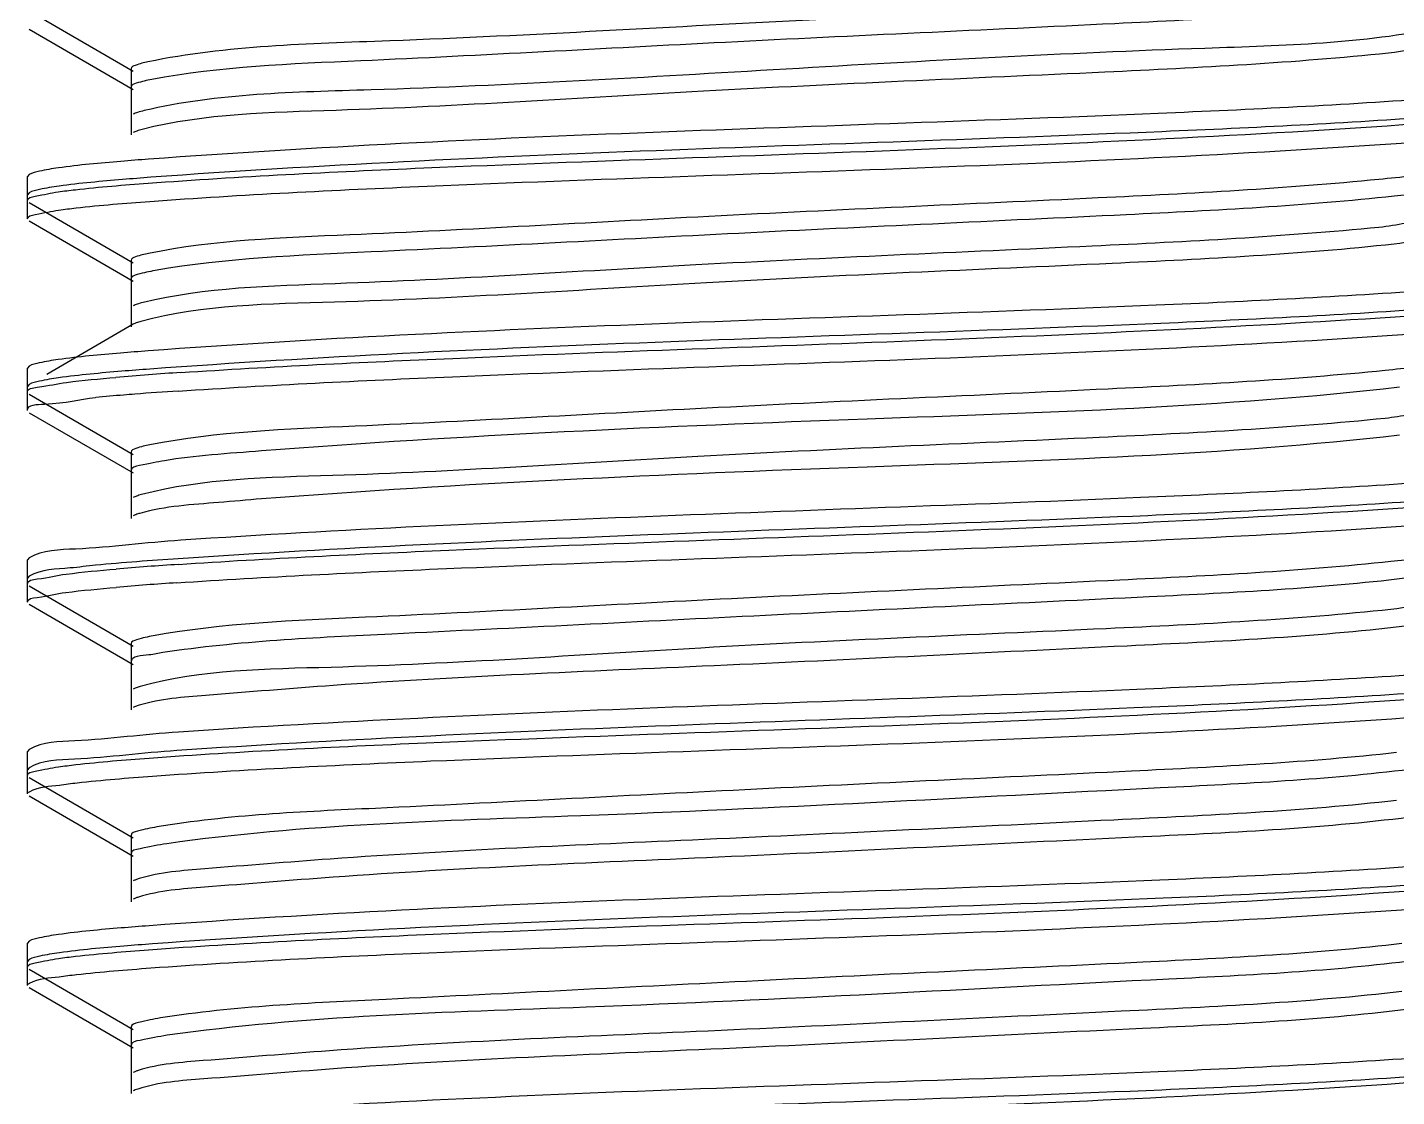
# Model space of a CAD drawing. Extents: x 1382187 to 1725648, y 860327 to 1571294.
# Drawn here: x 1512891.9 to 1513062.2, y 1215732.9 to 1215865.8 of the extents above; entities that cross this region are included whole.
import ezdxf

# ---------------------------------------------------------------- set-up
doc = ezdxf.new("R2010")
doc.units = 0
doc.header["$LTSCALE"] = 1000
doc.header["$MEASUREMENT"] = 0

msp = doc.modelspace()

# ---------------------------------------------------------------- linework, layer by layer
at = {"linetype": 'Continuous'}
for p, q in [((1512892.16, 1215867.83), (1512905.08, 1215860.35)), ((1512892.16, 1215865.55), (1512905.08, 1215858.07)), ((1512904.82, 1215860.65), (1512904.82, 1215854.69)), ((1512904.82, 1215858.37), (1512904.82, 1215852.42)), ((1512892.16, 1215847.51), (1512891.93, 1215847.25)), ((1512891.93, 1215844.28), (1512891.93, 1215847.25)), ((1512891.93, 1215844.28), (1512891.93, 1215847.25)), ((1512892.16, 1215845.23), (1512891.93, 1215844.97)), ((1512891.93, 1215842), (1512891.93, 1215844.97)), ((1512891.93, 1215842), (1512891.93, 1215844.97)), ((1512892.16, 1215844.02), (1512905.08, 1215836.53)), ((1512892.16, 1215841.74), (1512905.08, 1215834.25)), ((1512904.82, 1215836.83), (1512904.82, 1215830.88)), ((1512904.82, 1215834.56), (1512904.82, 1215828.6)), ((1512905.08, 1215828.9), (1512894.33, 1215822.68)), ((1512892.16, 1215823.7), (1512891.93, 1215823.44)), ((1512891.93, 1215820.46), (1512891.93, 1215823.44)), ((1512891.93, 1215820.46), (1512891.93, 1215823.44)), ((1512892.16, 1215821.42), (1512891.93, 1215821.16)), ((1512891.93, 1215818.18), (1512891.93, 1215821.16)), ((1512891.93, 1215818.18), (1512891.93, 1215821.16)), ((1512892.16, 1215820.2), (1512905.08, 1215812.72)), ((1512892.16, 1215817.92), (1512905.08, 1215810.44)), ((1512904.82, 1215813.02), (1512904.82, 1215807.07)), ((1512904.82, 1215810.74), (1512904.82, 1215804.79)), ((1512892.16, 1215799.89), (1512891.93, 1215799.63)), ((1512891.93, 1215796.65), (1512891.93, 1215799.63)), ((1512891.93, 1215796.65), (1512891.93, 1215799.63)), ((1512892.16, 1215797.61), (1512891.93, 1215797.35)), ((1512891.93, 1215794.37), (1512891.93, 1215797.35)), ((1512891.93, 1215794.37), (1512891.93, 1215797.35)), ((1512892.16, 1215796.39), (1512905.08, 1215788.91)), ((1512892.16, 1215794.11), (1512905.08, 1215786.63)), ((1512904.82, 1215789.21), (1512904.82, 1215783.26)), ((1512904.82, 1215786.93), (1512904.82, 1215780.98)), ((1512892.16, 1215776.08), (1512891.93, 1215775.81)), ((1512891.93, 1215772.84), (1512891.93, 1215775.81)), ((1512891.93, 1215772.84), (1512891.93, 1215775.81)), ((1512892.16, 1215773.8), (1512891.93, 1215773.54)), ((1512891.93, 1215770.56), (1512891.93, 1215773.54)), ((1512891.93, 1215770.56), (1512891.93, 1215773.54)), ((1512892.16, 1215772.58), (1512905.08, 1215765.1)), ((1512892.16, 1215770.3), (1512905.08, 1215762.82)), ((1512904.82, 1215765.4), (1512904.82, 1215759.44)), ((1512904.82, 1215763.12), (1512904.82, 1215757.16)), ((1512892.16, 1215752.26), (1512891.93, 1215752)), ((1512891.93, 1215749.03), (1512891.93, 1215752)), ((1512891.93, 1215749.03), (1512891.93, 1215752)), ((1512892.16, 1215749.98), (1512891.93, 1215749.72)), ((1512891.93, 1215746.75), (1512891.93, 1215749.72)), ((1512891.93, 1215746.75), (1512891.93, 1215749.72)), ((1512892.16, 1215748.76), (1512905.08, 1215741.28)), ((1512892.16, 1215746.49), (1512905.08, 1215739)), ((1512904.82, 1215741.58), (1512904.82, 1215735.63)), ((1512904.82, 1215739.3), (1512904.82, 1215733.35))]:
    msp.add_line(p, q, dxfattribs=at)
for centre, radius, start, end in [((1512938.79, 1215395.2), 428.61, 93.7128, 94.7991), ((1512943.01, 1215333.15), 488.53, 93.7928, 94.4265), ((1512923.83, 1215575.27), 245.65, 94.6576, 95.467), ((1512932.11, 1215475.83), 345.43, 94.4503, 94.6873), ((1512938.38, 1215376.56), 423.41, 93.7453, 94.7999), ((1512938.1, 1215377.83), 419.86, 93.7678, 94.8005)]:
    msp.add_arc(centre, radius, start, end, dxfattribs=at)
for points, knots in [([(1513068.5, 1215871.95), (1513065.53, 1215871.09), (1513056.47, 1215870.46), (1513030.39, 1215868.37), (1512989.47, 1215866.95), (1512944.69, 1215864.14), (1512916.78, 1215863.52), (1512906.92, 1215861.51)], [0, 0, 0, 0, 0.057292, 0.16665, 0.48628, 0.813694, 1, 1, 1, 1]), ([(1513061.14, 1215868.55), (1513049.83, 1215867.37), (1513022.34, 1215865.97), (1512979.73, 1215864.08), (1512939.87, 1215861.81), (1512915.94, 1215860.91), (1512907.39, 1215859.32)], [0, 0, 0, 0, 0.221386, 0.535783, 0.830497, 1, 1, 1, 1]), ([(1513067.55, 1215865.76), (1513057.97, 1215863.75), (1513030.64, 1215863.12), (1512986.4, 1215860.66), (1512942.56, 1215857.99), (1512915.64, 1215857.59), (1512906.44, 1215855.45)], [0, 0, 0, 0, 0.181847, 0.504414, 0.824494, 1, 1, 1, 1]), ([(1513069.54, 1215864.32), (1513069.55, 1215863.56), (1513065.23, 1215863.44), (1513063.24, 1215862.81), (1513061.14, 1215862.59)], [0, 0, 0, 0, 0.266197, 1, 1, 1, 1]), ([(1512906.92, 1215861.51), (1512906.39, 1215861.4), (1512905.76, 1215861.25), (1512904.82, 1215860.87), (1512904.82, 1215860.65)], [0, 0, 0, 0, 0.706097, 1, 1, 1, 1]), ([(1513061.14, 1215862.59), (1513049.43, 1215861.37), (1513021.02, 1215859.93), (1512977.33, 1215858.14), (1512937.6, 1215855.44), (1512914.02, 1215855.09), (1512906.19, 1215853.11)], [0, 0, 0, 0, 0.227539, 0.549411, 0.843947, 1, 1, 1, 1]), ([(1512907.39, 1215859.32), (1512906.74, 1215859.2), (1512906, 1215859.03), (1512904.83, 1215858.64), (1512904.82, 1215858.37)], [0, 0, 0, 0, 0.71182, 1, 1, 1, 1]), ([(1513067.07, 1215856.98), (1513055.57, 1215856.14), (1513002.21, 1215853.54), (1512948.78, 1215852.49), (1512907.01, 1215849.41)], [0, 0, 0, 0, 0.215925, 1, 1, 1, 1]), ([(1512906.44, 1215855.45), (1512906.17, 1215855.38), (1512905.7, 1215855.26), (1512905.25, 1215855.09), (1512905.08, 1215855)], [0, 0, 0, 0, 0.595809, 1, 1, 1, 1]), ([(1513067.35, 1215854.72), (1513055.91, 1215853.88), (1513002.55, 1215851.27), (1512949.11, 1215850.21), (1512907.28, 1215847.16)], [0, 0, 0, 0, 0.214866, 1, 1, 1, 1]), ([(1512906.19, 1215853.11), (1512905.97, 1215853.05), (1512905.59, 1215852.94), (1512905.23, 1215852.8), (1512905.08, 1215852.72)], [0, 0, 0, 0, 0.586461, 1, 1, 1, 1]), ([(1512906.95, 1215846.43), (1512918.36, 1215847.28), (1512971.67, 1215849.88), (1513025.06, 1215850.95), (1513066.87, 1215853.99)], [0, 0, 0, 0, 0.214447, 1, 1, 1, 1]), ([(1512907.15, 1215844.17), (1512918.64, 1215845.01), (1512972.03, 1215847.62), (1513025.49, 1215848.66), (1513067.31, 1215851.74)], [0, 0, 0, 0, 0.215499, 1, 1, 1, 1]), ([(1512907.01, 1215849.41), (1512905.86, 1215849.33), (1512902.11, 1215849.03), (1512898.36, 1215848.7), (1512895.78, 1215848.33)], [0, 0, 0, 0, 0.307539, 1, 1, 1, 1]), ([(1512895.78, 1215848.33), (1512894.99, 1215848.22), (1512893.78, 1215848.01), (1512892.54, 1215847.73), (1512892.16, 1215847.51)], [0, 0, 0, 0, 0.642908, 1, 1, 1, 1]), ([(1513069.28, 1215848.44), (1513068.95, 1215848.25), (1513065.86, 1215847.43), (1513062.72, 1215847.17), (1513059.97, 1215846.9)], [0, 0, 0, 0, 0.122258, 1, 1, 1, 1]), ([(1512895.87, 1215846.07), (1512895.06, 1215845.95), (1512893.82, 1215845.74), (1512892.55, 1215845.46), (1512892.16, 1215845.23)], [0, 0, 0, 0, 0.64385, 1, 1, 1, 1]), ([(1512895.76, 1215845.35), (1512896.47, 1215845.46), (1512900.19, 1215845.91), (1512903.93, 1215846.21), (1512906.95, 1215846.43)], [0, 0, 0, 0, 0.191269, 1, 1, 1, 1]), ([(1512907.28, 1215847.16), (1512906.11, 1215847.07), (1512902.3, 1215846.77), (1512898.49, 1215846.43), (1512895.87, 1215846.07)], [0, 0, 0, 0, 0.30725, 1, 1, 1, 1]), ([(1513059.97, 1215846.9), (1513048.36, 1215845.75), (1513020.58, 1215844.33), (1512977.88, 1215842.49), (1512938.61, 1215840.15), (1512915.21, 1215839.36), (1512907.01, 1215837.71)], [0, 0, 0, 0, 0.228282, 0.544405, 0.836128, 1, 1, 1, 1]), ([(1513069.29, 1215846.16), (1513069.01, 1215846), (1513066.55, 1215845.28), (1513064.04, 1215845.05), (1513061.85, 1215844.81)], [0, 0, 0, 0, 0.127999, 1, 1, 1, 1]), ([(1512891.93, 1215844.28), (1512891.93, 1215844.64), (1512893.81, 1215844.96), (1512894.8, 1215845.22), (1512895.76, 1215845.35)], [0, 0, 0, 0, 0.274666, 1, 1, 1, 1]), ([(1512895.82, 1215843.08), (1512896.54, 1215843.19), (1512900.31, 1215843.65), (1512904.09, 1215843.95), (1512907.15, 1215844.17)], [0, 0, 0, 0, 0.191427, 1, 1, 1, 1]), ([(1513061.85, 1215844.81), (1513050.79, 1215843.61), (1513023.61, 1215842.23), (1512981.18, 1215840.31), (1512940.98, 1215838.1), (1512916.66, 1215837.11), (1512907.81, 1215835.58)], [0, 0, 0, 0, 0.21628, 0.528744, 0.825398, 1, 1, 1, 1]), ([(1512891.93, 1215842), (1512891.93, 1215842.37), (1512893.84, 1215842.69), (1512894.85, 1215842.95), (1512895.82, 1215843.08)], [0, 0, 0, 0, 0.274358, 1, 1, 1, 1]), ([(1513069.54, 1215842.79), (1513069.55, 1215841.92), (1513064.6, 1215841.91), (1513062.36, 1215841.18), (1513059.97, 1215840.94)], [0, 0, 0, 0, 0.265093, 1, 1, 1, 1]), ([(1513059.97, 1215840.94), (1513048.12, 1215839.78), (1513019.79, 1215838.32), (1512976.47, 1215836.55), (1512937.27, 1215833.95), (1512914.09, 1215833.49), (1512906.31, 1215831.6)], [0, 0, 0, 0, 0.23203, 0.552577, 0.844133, 1, 1, 1, 1]), ([(1513069.54, 1215840.51), (1513069.55, 1215839.8), (1513065.62, 1215839.63), (1513063.78, 1215839.07), (1513061.85, 1215838.86)], [0, 0, 0, 0, 0.267101, 1, 1, 1, 1]), ([(1512907.01, 1215837.71), (1512906.45, 1215837.6), (1512905.81, 1215837.45), (1512904.83, 1215837.07), (1512904.82, 1215836.83)], [0, 0, 0, 0, 0.707145, 1, 1, 1, 1]), ([(1513061.85, 1215838.86), (1513050.21, 1215837.59), (1513021.69, 1215836.15), (1512977.69, 1215834.37), (1512937.64, 1215831.54), (1512913.83, 1215831.35), (1512906.04, 1215829.25)], [0, 0, 0, 0, 0.225089, 0.548455, 0.844944, 1, 1, 1, 1]), ([(1512907.81, 1215835.58), (1512907.06, 1215835.45), (1512906.23, 1215835.26), (1512904.83, 1215834.86), (1512904.82, 1215834.56)], [0, 0, 0, 0, 0.715974, 1, 1, 1, 1]), ([(1513066.87, 1215833.15), (1513055.35, 1215832.31), (1513002.04, 1215829.72), (1512948.65, 1215828.68), (1512906.95, 1215825.6)], [0, 0, 0, 0, 0.216529, 1, 1, 1, 1]), ([(1512906.31, 1215831.6), (1512906.07, 1215831.54), (1512905.65, 1215831.43), (1512905.24, 1215831.27), (1512905.08, 1215831.18)], [0, 0, 0, 0, 0.591238, 1, 1, 1, 1]), ([(1513067.31, 1215830.9), (1513055.84, 1215830.06), (1513002.45, 1215827.45), (1512948.99, 1215826.4), (1512907.15, 1215823.33)], [0, 0, 0, 0, 0.215146, 1, 1, 1, 1]), ([(1512906.04, 1215829.25), (1512905.85, 1215829.2), (1512905.52, 1215829.11), (1512905.21, 1215828.98), (1512905.08, 1215828.9)], [0, 0, 0, 0, 0.579977, 1, 1, 1, 1]), ([(1512911.03, 1215822.91), (1512922.28, 1215823.65), (1512973.22, 1215826.09), (1513024.22, 1215827.31), (1513063.85, 1215829.96)], [0, 0, 0, 0, 0.22115, 1, 1, 1, 1]), ([(1512910.69, 1215820.6), (1512922.04, 1215821.36), (1512973.4, 1215823.82), (1513024.81, 1215825.01), (1513064.75, 1215827.74)], [0, 0, 0, 0, 0.221314, 1, 1, 1, 1]), ([(1512906.95, 1215825.6), (1512905.8, 1215825.51), (1512902.06, 1215825.22), (1512898.33, 1215824.88), (1512895.76, 1215824.52)], [0, 0, 0, 0, 0.307563, 1, 1, 1, 1]), ([(1512895.76, 1215824.52), (1512894.97, 1215824.41), (1512893.77, 1215824.2), (1512892.54, 1215823.92), (1512892.16, 1215823.7)], [0, 0, 0, 0, 0.642723, 1, 1, 1, 1]), ([(1513069.28, 1215824.63), (1513068.97, 1215824.45), (1513066.14, 1215823.67), (1513063.26, 1215823.42), (1513060.73, 1215823.16)], [0, 0, 0, 0, 0.124368, 1, 1, 1, 1]), ([(1512895.82, 1215822.25), (1512895.02, 1215822.14), (1512893.8, 1215821.92), (1512892.55, 1215821.65), (1512892.16, 1215821.42)], [0, 0, 0, 0, 0.643403, 1, 1, 1, 1]), ([(1512907.15, 1215823.33), (1512905.99, 1215823.25), (1512902.21, 1215822.95), (1512898.43, 1215822.61), (1512895.82, 1215822.25)], [0, 0, 0, 0, 0.307384, 1, 1, 1, 1]), ([(1513060.73, 1215823.16), (1513049.29, 1215821.99), (1513021.63, 1215820.58), (1512978.92, 1215818.72), (1512939.27, 1215816.4), (1512915.55, 1215815.56), (1512907.16, 1215813.93)], [0, 0, 0, 0, 0.224238, 0.539714, 0.833345, 1, 1, 1, 1]), ([(1512891.93, 1215820.46), (1512891.93, 1215820.92), (1512894.37, 1215821.19), (1512895.59, 1215821.53), (1512896.81, 1215821.68)], [0, 0, 0, 0, 0.270586, 1, 1, 1, 1]), ([(1513062.54, 1215821.07), (1513040.58, 1215818.57), (1512993.29, 1215817.18), (1512946.1, 1215815.1), (1512921.04, 1215813.16)], [0, 0, 0, 0, 0.467917, 1, 1, 1, 1]), ([(1512891.93, 1215818.18), (1512891.93, 1215818.95), (1512896.31, 1215818.94), (1512898.3, 1215819.59), (1512900.42, 1215819.8)], [0, 0, 0, 0, 0.263956, 1, 1, 1, 1]), ([(1513069.54, 1215818.98), (1513069.55, 1215818.17), (1513065.01, 1215818.09), (1513062.93, 1215817.43), (1513060.73, 1215817.21)], [0, 0, 0, 0, 0.265763, 1, 1, 1, 1]), ([(1513060.73, 1215817.21), (1513048.92, 1215816), (1513020.42, 1215814.54), (1512976.73, 1215812.78), (1512937.22, 1215810.04), (1512913.82, 1215809.76), (1512906.11, 1215807.74)], [0, 0, 0, 0, 0.229965, 0.552316, 0.845738, 1, 1, 1, 1]), ([(1512907.16, 1215813.93), (1512906.57, 1215813.81), (1512905.89, 1215813.66), (1512904.83, 1215813.27), (1512904.82, 1215813.02)], [0, 0, 0, 0, 0.709136, 1, 1, 1, 1]), ([(1513062.54, 1215815.12), (1513040.58, 1215812.62), (1512993.29, 1215811.23), (1512946.1, 1215809.14), (1512921.04, 1215807.21)], [0, 0, 0, 0, 0.467917, 1, 1, 1, 1]), ([(1512921.04, 1215813.16), (1512917.02, 1215812.85), (1512911.41, 1215812.51), (1512906.83, 1215811.53), (1512904.82, 1215811.15), (1512904.82, 1215810.74)], [0, 0, 0, 0, 0.734363, 0.926776, 1, 1, 1, 1]), ([(1513063.85, 1215809.13), (1513052.68, 1215808.38), (1513001.75, 1215805.93), (1512950.75, 1215804.7), (1512911.03, 1215802.07)], [0, 0, 0, 0, 0.219461, 1, 1, 1, 1]), ([(1512906.11, 1215807.74), (1512905.91, 1215807.69), (1512905.56, 1215807.58), (1512905.22, 1215807.45), (1512905.08, 1215807.37)], [0, 0, 0, 0, 0.58329, 1, 1, 1, 1]), ([(1512921.04, 1215807.21), (1512919.26, 1215807.07), (1512914.22, 1215806.59), (1512909.08, 1215806.31), (1512905.91, 1215805.41)], [0, 0, 0, 0, 0.35135, 1, 1, 1, 1]), ([(1513064.75, 1215806.91), (1513053.58, 1215806.14), (1513002.23, 1215803.66), (1512950.82, 1215802.45), (1512910.69, 1215799.77)], [0, 0, 0, 0, 0.217709, 1, 1, 1, 1]), ([(1512905.91, 1215805.41), (1512905.75, 1215805.36), (1512905.46, 1215805.27), (1512905.19, 1215805.15), (1512905.08, 1215805.09)], [0, 0, 0, 0, 0.574371, 1, 1, 1, 1]), ([(1512910.72, 1215799.07), (1512921.92, 1215799.82), (1512972.86, 1215802.26), (1513023.85, 1215803.49), (1513063.54, 1215806.13)], [0, 0, 0, 0, 0.220122, 1, 1, 1, 1]), ([(1512910.51, 1215796.78), (1512921.67, 1215797.53), (1512972.61, 1215799.98), (1513023.61, 1215801.21), (1513063.34, 1215803.84)], [0, 0, 0, 0, 0.219436, 1, 1, 1, 1]), ([(1512911.03, 1215802.07), (1512906.66, 1215801.78), (1512900.54, 1215800.93), (1512893.86, 1215800.86), (1512892.16, 1215799.89)], [0, 0, 0, 0, 0.691379, 1, 1, 1, 1]), ([(1513069.29, 1215800.81), (1513068.99, 1215800.65), (1513066.41, 1215799.91), (1513063.77, 1215799.67), (1513061.46, 1215799.42)], [0, 0, 0, 0, 0.126652, 1, 1, 1, 1]), ([(1512900.42, 1215798.96), (1512899.37, 1215798.86), (1512896.64, 1215798.47), (1512893.66, 1215798.48), (1512892.16, 1215797.61)], [0, 0, 0, 0, 0.378636, 1, 1, 1, 1]), ([(1513061.46, 1215799.42), (1513050.26, 1215798.23), (1513022.9, 1215796.84), (1512980.37, 1215794.94), (1512940.36, 1215792.69), (1512916.26, 1215791.75), (1512907.57, 1215790.19)], [0, 0, 0, 0, 0.219121, 0.532661, 0.828235, 1, 1, 1, 1]), ([(1512891.93, 1215796.65), (1512891.93, 1215797.1), (1512894.34, 1215797.38), (1512895.54, 1215797.71), (1512896.75, 1215797.86)], [0, 0, 0, 0, 0.27078, 1, 1, 1, 1]), ([(1513063.19, 1215797.34), (1513052.64, 1215796.08), (1513026.09, 1215794.76), (1512984.1, 1215792.78), (1512943.24, 1215790.66), (1512918.18, 1215789.53), (1512908.76, 1215788.11)], [0, 0, 0, 0, 0.206117, 0.514731, 0.815242, 1, 1, 1, 1]), ([(1512891.93, 1215794.37), (1512891.93, 1215794.82), (1512894.31, 1215795.1), (1512895.51, 1215795.42), (1512896.7, 1215795.58)], [0, 0, 0, 0, 0.27093, 1, 1, 1, 1]), ([(1513069.54, 1215795.16), (1513069.55, 1215794.42), (1513065.4, 1215794.28), (1513063.48, 1215793.68), (1513061.46, 1215793.47)], [0, 0, 0, 0, 0.266577, 1, 1, 1, 1]), ([(1513061.46, 1215793.47), (1513049.7, 1215792.22), (1513021.08, 1215790.77), (1512977.06, 1215789.02), (1512937.24, 1215786.13), (1512913.61, 1215786.02), (1512905.95, 1215783.88)], [0, 0, 0, 0, 0.227626, 0.551567, 0.846917, 1, 1, 1, 1]), ([(1513063.19, 1215791.39), (1513051.73, 1215790.02), (1513023.05, 1215788.69), (1512978.67, 1215786.44), (1512940.38, 1215784.94), (1512916.64, 1215782.98), (1512908.49, 1215782.36), (1512905.81, 1215781.56)], [0, 0, 0, 0, 0.219547, 0.545427, 0.845963, 0.946941, 1, 1, 1, 1]), ([(1512907.57, 1215790.19), (1512906.88, 1215790.07), (1512906.1, 1215789.89), (1512904.83, 1215789.49), (1512904.82, 1215789.21)], [0, 0, 0, 0, 0.713758, 1, 1, 1, 1]), ([(1512908.76, 1215788.11), (1512908.19, 1215788.02), (1512907.07, 1215787.7), (1512904.83, 1215787.73), (1512904.82, 1215786.93)], [0, 0, 0, 0, 0.420827, 1, 1, 1, 1]), ([(1513063.54, 1215785.29), (1513052.32, 1215784.55), (1513001.38, 1215782.1), (1512950.38, 1215780.88), (1512910.72, 1215778.24)], [0, 0, 0, 0, 0.220491, 1, 1, 1, 1]), ([(1512905.95, 1215783.88), (1512905.78, 1215783.84), (1512905.48, 1215783.74), (1512905.2, 1215783.62), (1512905.08, 1215783.56)], [0, 0, 0, 0, 0.576078, 1, 1, 1, 1]), ([(1513063.34, 1215783), (1513052.08, 1215782.25), (1513001.14, 1215779.82), (1512950.14, 1215778.6), (1512910.51, 1215775.94)], [0, 0, 0, 0, 0.221162, 1, 1, 1, 1]), ([(1512905.81, 1215781.56), (1512905.67, 1215781.52), (1512905.42, 1215781.44), (1512905.18, 1215781.33), (1512905.08, 1215781.28)], [0, 0, 0, 0, 0.568763, 1, 1, 1, 1]), ([(1512907.06, 1215775), (1512918.53, 1215775.85), (1512971.92, 1215778.45), (1513025.38, 1215779.5), (1513067.21, 1215782.57)], [0, 0, 0, 0, 0.215151, 1, 1, 1, 1]), ([(1512907.49, 1215772.76), (1512919.01, 1215773.59), (1512972.32, 1215776.19), (1513025.72, 1215777.23), (1513067.42, 1215780.31)], [0, 0, 0, 0, 0.216514, 1, 1, 1, 1]), ([(1512910.72, 1215778.24), (1512906.42, 1215777.95), (1512900.4, 1215777.11), (1512893.83, 1215777.03), (1512892.16, 1215776.08)], [0, 0, 0, 0, 0.691083, 1, 1, 1, 1]), ([(1512910.51, 1215775.94), (1512906.26, 1215775.66), (1512900.3, 1215774.83), (1512893.81, 1215774.75), (1512892.16, 1215773.8)], [0, 0, 0, 0, 0.690878, 1, 1, 1, 1]), ([(1512895.79, 1215773.92), (1512896.5, 1215774.02), (1512900.25, 1215774.48), (1512904.02, 1215774.78), (1512907.06, 1215775)], [0, 0, 0, 0, 0.191293, 1, 1, 1, 1]), ([(1513062.16, 1215775.69), (1513051.21, 1215774.47), (1513024.16, 1215773.1), (1512981.83, 1215771.17), (1512941.47, 1215768.98), (1512916.99, 1215767.95), (1512908.01, 1215766.45)], [0, 0, 0, 0, 0.214024, 0.525633, 0.823144, 1, 1, 1, 1]), ([(1512891.93, 1215772.84), (1512891.93, 1215773.21), (1512893.82, 1215773.53), (1512894.82, 1215773.78), (1512895.79, 1215773.92)], [0, 0, 0, 0, 0.274521, 1, 1, 1, 1]), ([(1512895.92, 1215771.66), (1512896.65, 1215771.76), (1512900.5, 1215772.23), (1512904.36, 1215772.53), (1512907.49, 1215772.76)], [0, 0, 0, 0, 0.191581, 1, 1, 1, 1]), ([(1513063.81, 1215773.6), (1513053.52, 1215772.31), (1513019.1, 1215770.67), (1512967.65, 1215767.76), (1512926.31, 1215766.78), (1512909.28, 1215764.37)], [0, 0, 0, 0, 0.201056, 0.666821, 1, 1, 1, 1]), ([(1512891.93, 1215770.56), (1512891.93, 1215770.68), (1512893.36, 1215771.57), (1512894.66, 1215771.48), (1512895.92, 1215771.66)], [0, 0, 0, 0, 0.088744, 1, 1, 1, 1]), ([(1513062.16, 1215769.73), (1513050.48, 1215768.43), (1513021.74, 1215767.07), (1512977.56, 1215764.87), (1512939.8, 1215763.36), (1512916.47, 1215761.43), (1512908.46, 1215760.82), (1512905.83, 1215760.03)], [0, 0, 0, 0, 0.225031, 0.550356, 0.847666, 0.947393, 1, 1, 1, 1]), ([(1513063.81, 1215767.65), (1513052.47, 1215766.22), (1513023.75, 1215764.94), (1512979.17, 1215762.64), (1512940.51, 1215761.15), (1512916.57, 1215759.14), (1512908.38, 1215758.55), (1512905.73, 1215757.73)], [0, 0, 0, 0, 0.216518, 0.543489, 0.846138, 0.947455, 1, 1, 1, 1]), ([(1512908.01, 1215766.45), (1512907.21, 1215766.32), (1512906.33, 1215766.11), (1512904.82, 1215765.72), (1512904.82, 1215765.4)], [0, 0, 0, 0, 0.71758, 1, 1, 1, 1]), ([(1512909.28, 1215764.37), (1512908.16, 1215764.21), (1512907.01, 1215763.91), (1512904.82, 1215763.55), (1512904.82, 1215763.12)], [0, 0, 0, 0, 0.724776, 1, 1, 1, 1]), ([(1513067.21, 1215761.74), (1513055.73, 1215760.89), (1513002.34, 1215758.29), (1512948.88, 1215757.24), (1512907.06, 1215754.17)], [0, 0, 0, 0, 0.215501, 1, 1, 1, 1]), ([(1512905.83, 1215760.03), (1512905.68, 1215759.99), (1512905.43, 1215759.91), (1512905.18, 1215759.8), (1512905.08, 1215759.74)], [0, 0, 0, 0, 0.569563, 1, 1, 1, 1]), ([(1513067.42, 1215759.47), (1513056, 1215758.63), (1513002.69, 1215756.03), (1512949.3, 1215754.96), (1512907.49, 1215751.92)], [0, 0, 0, 0, 0.21445, 1, 1, 1, 1]), ([(1512905.73, 1215757.73), (1512905.6, 1215757.69), (1512905.38, 1215757.61), (1512905.17, 1215757.52), (1512905.08, 1215757.47)], [0, 0, 0, 0, 0.563943, 1, 1, 1, 1]), ([(1512907.01, 1215751.19), (1512918.46, 1215752.03), (1512971.82, 1215754.63), (1513025.25, 1215755.69), (1513067.08, 1215758.75)], [0, 0, 0, 0, 0.214864, 1, 1, 1, 1]), ([(1512907.29, 1215748.93), (1512918.79, 1215749.77), (1512972.15, 1215752.37), (1513025.59, 1215753.41), (1513067.35, 1215756.49)], [0, 0, 0, 0, 0.21591, 1, 1, 1, 1]), ([(1512907.06, 1215754.17), (1512905.91, 1215754.08), (1512902.14, 1215753.79), (1512898.38, 1215753.45), (1512895.79, 1215753.08)], [0, 0, 0, 0, 0.307527, 1, 1, 1, 1]), ([(1512895.79, 1215753.08), (1512895, 1215752.97), (1512893.78, 1215752.76), (1512892.54, 1215752.48), (1512892.16, 1215752.26)], [0, 0, 0, 0, 0.643041, 1, 1, 1, 1]), ([(1512895.92, 1215750.82), (1512895.1, 1215750.71), (1512893.84, 1215750.49), (1512892.56, 1215750.21), (1512892.16, 1215749.98)], [0, 0, 0, 0, 0.644396, 1, 1, 1, 1]), ([(1512895.78, 1215750.11), (1512896.49, 1215750.21), (1512900.23, 1215750.67), (1512903.98, 1215750.96), (1512907.01, 1215751.19)], [0, 0, 0, 0, 0.191288, 1, 1, 1, 1]), ([(1512907.49, 1215751.92), (1512906.3, 1215751.83), (1512902.44, 1215751.53), (1512898.58, 1215751.19), (1512895.92, 1215750.82)], [0, 0, 0, 0, 0.307193, 1, 1, 1, 1]), ([(1513062.83, 1215751.95), (1513052.13, 1215750.7), (1513025.41, 1215749.37), (1512983.29, 1215747.41), (1512942.6, 1215745.27), (1512917.75, 1215744.16), (1512908.48, 1215742.72)], [0, 0, 0, 0, 0.208942, 0.518626, 0.818065, 1, 1, 1, 1]), ([(1512891.93, 1215749.03), (1512891.93, 1215749.39), (1512893.82, 1215749.71), (1512894.81, 1215749.97), (1512895.78, 1215750.11)], [0, 0, 0, 0, 0.27458, 1, 1, 1, 1]), ([(1512895.87, 1215747.84), (1512896.59, 1215747.94), (1512900.39, 1215748.4), (1512904.2, 1215748.7), (1512907.29, 1215748.93)], [0, 0, 0, 0, 0.19155, 1, 1, 1, 1]), ([(1513064.4, 1215749.87), (1513054.27, 1215748.52), (1513019.86, 1215746.92), (1512968.23, 1215743.96), (1512926.55, 1215743), (1512909.32, 1215740.56)], [0, 0, 0, 0, 0.197391, 0.664053, 1, 1, 1, 1]), ([(1512891.93, 1215746.75), (1512891.93, 1215746.87), (1512893.33, 1215747.75), (1512894.62, 1215747.66), (1512895.87, 1215747.84)], [0, 0, 0, 0, 0.088999, 1, 1, 1, 1]), ([(1513062.83, 1215746), (1513051.24, 1215744.65), (1513022.43, 1215743.31), (1512978.02, 1215741.06), (1512939.87, 1215739.58), (1512916.36, 1215737.59), (1512908.32, 1215737), (1512905.72, 1215736.19)], [0, 0, 0, 0, 0.222247, 0.54883, 0.84818, 0.948106, 1, 1, 1, 1]), ([(1513064.4, 1215743.91), (1513053.19, 1215742.43), (1513024.45, 1215741.18), (1512979.7, 1215738.83), (1512940.67, 1215737.37), (1512916.53, 1215735.31), (1512908.29, 1215734.74), (1512905.66, 1215733.89)], [0, 0, 0, 0, 0.213335, 0.5413, 0.846112, 0.947854, 1, 1, 1, 1]), ([(1512908.48, 1215742.72), (1512907.56, 1215742.57), (1512906.58, 1215742.33), (1512904.82, 1215741.94), (1512904.82, 1215741.58)], [0, 0, 0, 0, 0.72077, 1, 1, 1, 1]), ([(1512909.32, 1215740.56), (1512908.19, 1215740.4), (1512907.03, 1215740.1), (1512904.82, 1215739.74), (1512904.82, 1215739.3)], [0, 0, 0, 0, 0.724921, 1, 1, 1, 1]), ([(1513067.08, 1215737.91), (1513055.58, 1215737.07), (1513002.22, 1215734.47), (1512948.78, 1215733.43), (1512907.02, 1215730.35)], [0, 0, 0, 0, 0.215909, 1, 1, 1, 1]), ([(1512905.72, 1215736.19), (1512905.6, 1215736.15), (1512905.38, 1215736.08), (1512905.17, 1215735.98), (1512905.08, 1215735.93)], [0, 0, 0, 0, 0.563695, 1, 1, 1, 1]), ([(1513067.35, 1215735.65), (1513055.91, 1215734.81), (1513002.55, 1215732.21), (1512949.12, 1215731.15), (1512907.29, 1215728.09)], [0, 0, 0, 0, 0.214858, 1, 1, 1, 1]), ([(1512905.66, 1215733.89), (1512905.55, 1215733.86), (1512905.35, 1215733.79), (1512905.16, 1215733.7), (1512905.08, 1215733.65)], [0, 0, 0, 0, 0.559588, 1, 1, 1, 1]), ([(1512906.95, 1215727.37), (1512918.37, 1215728.21), (1512971.68, 1215730.81), (1513025.07, 1215731.88), (1513066.88, 1215734.92)], [0, 0, 0, 0, 0.214461, 1, 1, 1, 1])]:
    msp.add_open_spline(points, degree=3, knots=knots, dxfattribs=at)
for points in [[(1512896.81, 1215821.68), (1512898.85, 1215821.94), (1512900.89, 1215822.13), (1512902.93, 1215822.3)], [(1512896.75, 1215797.86), (1512898.81, 1215798.12), (1512900.88, 1215798.32), (1512902.95, 1215798.49)], [(1512910.69, 1215799.77), (1512907.27, 1215799.54), (1512903.84, 1215799.29), (1512900.42, 1215798.96)], [(1512896.7, 1215795.58), (1512898.78, 1215795.84), (1512900.87, 1215796.04), (1512902.96, 1215796.21)]]:
    msp.add_open_spline(points, degree=3, dxfattribs=at)

doc.saveas('drawing.dxf')
